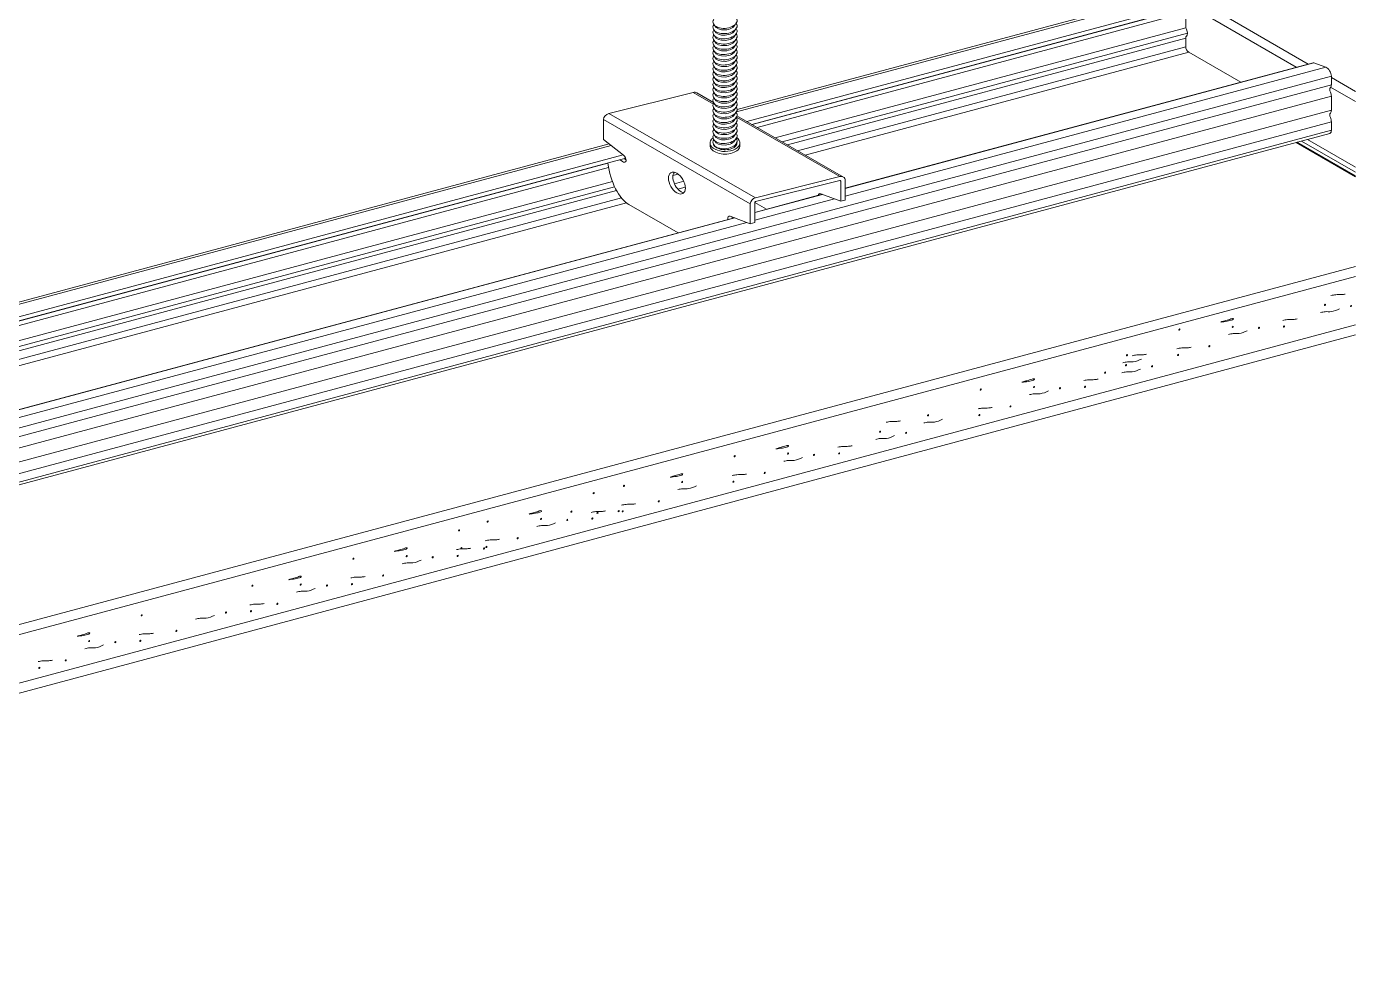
# Model space of a CAD drawing. Header units: millimetres. Extents: x 3383 to 4292, y 1469 to 1637.
# Drawn here: x 3483.9799 to 3484.1297, y 1569.9829 to 1570.09 of the extents above; entities that cross this region are included whole.
import ezdxf

# ---------------------------------------------------------------- set-up
doc = ezdxf.new("R2010")
doc.units = ezdxf.units.MM
doc.header["$LTSCALE"] = 0.0035
doc.layers.get('0').update_dxf_attribs({"lineweight": 5})

msp = doc.modelspace()

# ---------------------------------------------------------------- linework, layer by layer
at = {"extrusion": (-0.7071067811865477, -0.4055797876726388, 0.5792279653395691)}
for p, q in [((3484.11058657372, 1570.090000807023, 0.001167405464849708), (3484.11058657372, 1570.091571998638, 0.00226756567786083)), ((3484.11058657372, 1570.087735061465, -0.0004190866540520801), (3484.11058657372, 1570.088704966483, 0.0002600481506328834)), ((3484.116818137663, 1570.083751207203, 0.00439872347126219), (3484.11094012711, 1570.087122695549, -0.0004162608895571793)), ((3484.126365960409, 1570.085421902644, 0.0172242963993167), (3484.12501726026, 1570.085919990287, 0.01592660225136638)), ((3484.127009128712, 1570.083448248609, 0.0166274924870911), (3484.127009128712, 1570.084427798316, 0.01731338057581229)), ((3484.127009128712, 1570.080581216454, 0.01461997495986157), (3484.127009128712, 1570.082152408069, 0.01572013517287337)), ((3484.127009128712, 1570.078315470896, 0.01303348284096069), (3484.127009128712, 1570.079285375914, 0.01371261764564406))]:
    msp.add_line(p, q, dxfattribs=at)
at = {"extrusion": (-0.3996034330851926, 0.525790701022031, -0.7509069416281149)}
for p, q in [((3484.045552712372, 1570.080206239265, 0.007399562203712341), (3484.055047888917, 1570.082580355383, 0.004008973002838759)), ((3484.044954573379, 1570.077276742757, 0.005666612945473462), (3484.044954573379, 1570.079522187525, 0.007238890298841858)), ((3484.056965539275, 1570.07660474836, 0.02979114236413088), (3484.056965539275, 1570.076899643096, 0.02999762988123386)), ((3484.06034045972, 1570.07660474836, 0.02979114236411434), (3484.06034045972, 1570.076899643096, 0.02999762988121732)), ((3484.062099011052, 1570.070715672234, 0.02095349659265767), (3484.071594187596, 1570.073089788351, 0.01756290739178408)), ((3484.071594187596, 1570.072647446247, 0.01725317611615446), (3484.062099011052, 1570.07027333013, 0.0206437653170281)), ((3484.071697315009, 1570.070327065249, 0.02320283649002271), (3484.071697315009, 1570.072581076992, 0.02478111250387486)), ((3484.07219232659, 1570.072704846674, 0.02460435108055195), (3484.07219232659, 1570.07045083493, 0.02302607506669972)), ((3484.061500872059, 1570.067786175725, 0.01922054733441879), (3484.061500872059, 1570.070031620493, 0.02079282468778719)), ((3484.06199588364, 1570.070155390174, 0.02061606326446433), (3484.06199588364, 1570.067909945406, 0.01904378591109579))]:
    msp.add_line(p, q, dxfattribs=at)
at = {"extrusion": (1.387778780781445e-15, 0.8191520442889884, -0.5735764363510512)}
for p, q in [((3484.057338789914, 1570.081266348553, 0.02924024554558912), (3484.055047888917, 1570.082580355383, 0.03111684178072942)), ((3484.057343298072, 1570.081455556781, 0.03695165411289443), (3484.055470837055, 1570.082529556298, 0.03848548438282658)), ((3484.061500872059, 1570.070031620493, 0.02079282468778727), (3484.044954573379, 1570.079522187525, 0.03434675907673277)), ((3484.062099011052, 1570.070715672234, 0.02095349659265767), (3484.045552712372, 1570.080206239265, 0.03450743098160307)), ((3484.071594187596, 1570.073089788351, 0.01756290739178409), (3484.059932223536, 1570.079778816138, 0.02711582909227371)), ((3484.072017135735, 1570.073038989266, 0.02493154999388033), (3484.05999751661, 1570.079933159571, 0.03477744557204795))]:
    msp.add_line(p, q, dxfattribs=at)
at = {"extrusion": (-0.7071067811865472, -0.4055797876726396, 0.579227965339569)}
for p, q in [((3484.047210919897, 1570.075521658345, 0.00719218010325695), (3484.044954573379, 1570.077276742757, 0.005666612945473035)), ((3484.046850774068, 1570.07497832453, 0.00637207679378205), (3484.047089359971, 1570.074792742043, 0.006533390145179342)), ((3484.047337305696, 1570.075108690287, 0.006189581881761001), (3484.047499452789, 1570.074982565229, 0.006299213216497835)), ((3484.071697315009, 1570.070327065249, 0.02320283649002321), (3484.069440968491, 1570.071160355228, 0.02103182192121957)), ((3484.061500872059, 1570.067786175725, 0.01922054733441893), (3484.05924452554, 1570.068619465704, 0.01704953276561535))]:
    msp.add_line(p, q, dxfattribs=at)
at = {"extrusion": (-0.3996034330851926, 0.5257907010220312, -0.750906941628115)}
for p, q in [((3484.07219232659, 1570.07045083493, 0.0230260750666993), (3484.071697315009, 1570.070327065249, 0.02320283649002236)), ((3484.06199588364, 1570.067909945406, 0.0190437859110954), (3484.061500872059, 1570.067786175725, 0.01922054733441841))]:
    msp.add_line(p, q, dxfattribs=at)
for p, q in [((3483.85948317186, 1569.990558286472), (3484.129717431357, 1570.062967338072)), ((3483.85948317186, 1569.982851730929), (3484.129717431357, 1570.055260782529))]:
    msp.add_line(p, q)
for points, elevation in [([(3484.060011762987, 1570.080649754281), (3484.110649801754, 1570.094218175874)], 0.004110408113063821), ([(3484.059947129519, 1570.080394806488), (3484.111035287658, 1570.094083837204)], 0.004574152550778649), ([(3484.061108965381, 1570.079295658745), (3484.112383987807, 1570.093034759596)], 0.005486039371534446), ([(3484.061665854896, 1570.078976240042), (3484.112487045435, 1570.092593737005)], 0.005303042160957346), ([(3484.061699397032, 1570.078957001062), (3484.110781028084, 1570.092108384466)], 0.002880532025438115), ([(3484.062274877947, 1570.07862691877), (3484.11058657372, 1570.091571998638)], 0.002267565677861395), ([(3484.123023743527, 1570.085413994283), (3484.111190017231, 1570.092246199345)], 0.01186575884987129), ([(3484.124379848547, 1570.085777361528), (3484.112519793499, 1570.092624767503)], 0.01174689093044134), ([(3484.064321392891, 1570.077453086022), (3484.110606181594, 1570.089855057777)], 0.001089287538864683), ([(3484.065106342771, 1570.077002857267), (3484.110781028084, 1570.089241352311)], 0.0008730144982095353), ([(3484.065681823686, 1570.076672774975), (3484.11058657372, 1570.088704966483)], 0.0002600481506326577), ([(3484.066834379216, 1570.076011696281), (3484.11058657372, 1570.087735061465)], -0.0004190866540520801), ([(3484.067674639141, 1570.075529742988), (3484.11094012711, 1570.087122695549)], -0.0004162608895580035), ([(3484.07219232659, 1570.071793757165), (3484.124937552723, 1570.085926797911)], 0.01583178499458741), ([(3484.07219232659, 1570.07176559197), (3484.12501726026, 1570.085919990287)], 0.01592660225136643), ([(3484.07219232659, 1570.070906121211), (3484.126365960409, 1570.085421902644)], 0.01722429639931632), ([(3483.849544814123, 1570.010081459293), (3484.127009128712, 1570.084427798316)], 0.01731338057581248), ([(3484.129717431357, 1570.082695706656), (3484.127009128712, 1570.084259345917)], 0.01174689093044134), ([(3483.849544814123, 1570.009101909586), (3484.127009128712, 1570.083448248609)], 0.01662749248709013), ([(3484.129717431357, 1570.081549391812), (3484.126926669363, 1570.083160639001)], 0.01186575884987129), ([(3483.849544814123, 1570.007806069046), (3484.127009128712, 1570.082152408069)], 0.01572013517287255), ([(3483.849544814123, 1570.006234877431), (3484.127009128712, 1570.080581216454)], 0.01461997495986134), ([(3483.849544814123, 1570.004939036892), (3484.127009128712, 1570.079285375914)], 0.0137126176456439), ([(3483.849384306368, 1570.003612293667), (3484.126848620957, 1570.07795863269)], 0.01258767824953691), ([(3483.849544814123, 1570.003969131874), (3484.127009128712, 1570.078315470896)], 0.0130334828409594), ([(3483.867533297722, 1570.028837675645), (3484.045814380116, 1570.076607947698)], 0.004574152550778649), ([(3483.867597931191, 1570.029092623438), (3484.045587156006, 1570.076784692489)], 0.004110408113063821), ([(3484.129717431357, 1570.073067684002), (3484.123022000478, 1570.076933292822)], 0.008224233731418423), ([(3484.129717431357, 1570.073165404724), (3484.123137605333, 1570.07696426905)], 0.008074993536875942), ([(3484.129717431357, 1570.073601228289), (3484.123653190147, 1570.077102419584)], 0.008012461885470943), ([(3484.129717431357, 1570.074156332457), (3484.124309885428, 1570.077278380555)], 0.008263448629938126), ([(3483.868695133584, 1570.027738527903), (3484.047163080265, 1570.075558870091)], 0.005486039371534446), ([(3483.8692520231, 1570.027419109199), (3484.047459426893, 1570.075169639131)], 0.005303042160957346), ([(3483.869285565236, 1570.02739987022), (3484.045447432592, 1570.074602300315)], 0.002880532025438115), ([(3483.869861046151, 1570.027069787928), (3484.045521108821, 1570.074137759863)], 0.002267565677861395), ([(3484.0527824656, 1570.073216402393), (3484.053370509664, 1570.073373968325)], 0.0002600481506326595), ([(3483.871907561095, 1570.025895955179), (3484.045962950213, 1570.072533956132)], 0.001089287538864683), ([(3483.872692510975, 1570.025445726424), (3484.046212007392, 1570.07194013536)], 0.0008730144982095353), ([(3484.052945422016, 1570.072290161415), (3484.053998673092, 1570.072572379191)], -0.0004190866540520783), ([(3484.053342884505, 1570.071689560907), (3484.054178675332, 1570.071913510384)], -0.0004162608895580018), ([(3483.873267991889, 1570.025115644132), (3484.0464282333, 1570.07151379098)], 0.0002600481506326577), ([(3483.87442054742, 1570.024454565438), (3484.046974598679, 1570.070690284124)], -0.0004190866540520801), ([(3484.06199588364, 1570.069061628511), (3484.069603888607, 1570.071100187297)], 0.01583178499458741), ([(3484.06199588364, 1570.069033463315), (3484.069648086041, 1570.071083864769)], 0.01592660225136643), ([(3484.06199588364, 1570.068173992557), (3484.07099678619, 1570.070585777127)], 0.01722429639931632), ([(3484.06199588364, 1570.068173992557), (3484.07099678619, 1570.070585777127)], 0.01722429639931632), ([(3484.06199588364, 1570.068173992557), (3484.07099678619, 1570.070585777127)], 0.01722429639931632), ([(3483.875260807345, 1570.023972612145), (3484.047529983497, 1570.070131998776)], -0.0004162608895580035), ([(3483.879778494794, 1570.020236626322), (3484.059707542246, 1570.068448469282)], 0.01583178499458741), ([(3483.879778494794, 1570.020208461127), (3484.05975173968, 1570.068432146754)], 0.01592660225136643), ([(3483.879778494794, 1570.019348990369), (3484.06110043983, 1570.067934059111)], 0.01722429639931632)]:
    msp.add_lwpolyline(points, dxfattribs=dict(elevation=elevation))
at = {"extrusion": (-0.7071067811865472, -0.4055797876726396, 0.579227965339569), "flags": 128}
for points, elevation in [([(371.5292294956926, 2203.038961169052), (371.530561089774, 2203.040305883518)], -3100.38607346203), ([(371.5223922988851, 2203.025852333751), (371.5279181266969, 2203.031432608318)], -3100.380139607888)]:
    msp.add_lwpolyline(points, dxfattribs=dict(at, elevation=elevation))
for points in [[(3483.85948317186, 1569.989440188197), (3484.129717431357, 1570.061849239797)], [(3483.85948317186, 1569.983969829204), (3484.129717431357, 1570.056378880804)]]:
    msp.add_lwpolyline(points)
at = {"extrusion": (-0.7071067811865474, -0.4055797876726396, 0.5792279653395691)}
msp.add_circle((371.5229787698654, 2203.036037668885, -3100.380139607892), 0.00135, dxfattribs=at)
at = {"extrusion": (-0.07139380484326781, 0.816034923451705, -0.573576436351051)}
for centre, radius, start, end in [((-3607.643169886368, 722.9956190884998, 1032.490795069733), 0.001361557005219003, 160.7468595815171, 24.998689855489), ((-3607.643118481909, 722.995282080434, 1032.490313772335), 0.001361557005219003, 160.7468595815171, 24.998689855489), ((-3607.643067077452, 722.9949450723678, 1032.489832474937), 0.001361557005219003, 160.7468595815171, 24.998689855489), ((-3607.643144184598, 722.9952814428029, 1032.490672861704), 0.001161557005219004, 194.5751318585535, 351.170417574548), ((-3607.643015672995, 722.9946080643016, 1032.489351177539), 0.001361557005219003, 160.7468595815171, 24.998689855489), ((-3607.642964268538, 722.9942710562359, 1032.488869880142), 0.001361557005219003, 160.7468595815171, 24.998689855489), ((-3607.64309278014, 722.9949444347372, 1032.490191564306), 0.001161557005219004, 194.5751318585535, 351.170417574548), ((-3607.643041375683, 722.9946074266708, 1032.489710266908), 0.001161557005219004, 194.5751318585535, 351.170417574548), ((-3607.642989971225, 722.9942704186047, 1032.489228969511), 0.001161557005219004, 194.5751318585535, 351.170417574548), ((-3607.642912864083, 722.9939340481695, 1032.488388582744), 0.001361557005219003, 160.7468595815171, 24.998689855489), ((-3607.642861459623, 722.9935970401035, 1032.487907285345), 0.001361557005219003, 160.7468595815171, 24.998689855489), ((-3607.642810055168, 722.9932600320375, 1032.487425987948), 0.001361557005219003, 160.7468595815171, 24.998689855489), ((-3607.642938566768, 722.9939334105384, 1032.488747672112), 0.001161557005219004, 194.5751318585535, 351.170417574548), ((-3607.642887162311, 722.9935964024727, 1032.488266374715), 0.001161557005219004, 194.5751318585535, 351.170417574548), ((-3607.642835757853, 722.9932593944066, 1032.487785077317), 0.001161557005219004, 194.5751318585535, 351.170417574548), ((-3607.642758650709, 722.9929230239711, 1032.48694469055), 0.001361557005219003, 160.7468595815171, 24.998689855489), ((-3607.642707246253, 722.9925860159051, 1032.486463393152), 0.001361557005219003, 160.7468595815171, 24.998689855489), ((-3607.642784353396, 722.9929223863403, 1032.487303779919), 0.001161557005219004, 194.5751318585535, 351.170417574548), ((-3607.64273294894, 722.9925853782743, 1032.486822482521), 0.001161557005219004, 194.5751318585535, 351.170417574548), ((-3607.642655841796, 722.992249007839, 1032.485982095754), 0.001361557005219003, 160.7468595815171, 24.998689855489), ((-3607.642604437338, 722.9919119997733, 1032.485500798356), 0.001361557005219003, 160.7468595815171, 24.998689855489), ((-3607.642553032882, 722.9915749917069, 1032.485019500958), 0.001361557005219003, 160.7468595815171, 24.998689855489), ((-3607.642681544483, 722.9922483702084, 1032.486341185123), 0.001161557005219004, 194.5751318585535, 351.170417574548), ((-3607.642630140027, 722.9919113621421, 1032.485859887726), 0.001161557005219004, 194.5751318585535, 351.170417574548), ((-3607.642578735569, 722.9915743540761, 1032.485378590328), 0.001161557005219004, 194.5751318585535, 351.170417574548), ((-3607.642501628424, 722.9912379836408, 1032.484538203561), 0.001361557005219003, 160.7468595815171, 24.998689855489), ((-3607.642450223967, 722.9909009755745, 1032.484056906163), 0.001361557005219003, 160.7468595815171, 24.998689855489), ((-3607.642527331112, 722.9912373460097, 1032.484897292929), 0.001161557005219004, 194.5751318585535, 351.170417574548), ((-3607.642475926655, 722.9909003379439, 1032.484415995532), 0.001161557005219004, 194.5751318585535, 351.170417574548), ((-3607.64239881951, 722.9905639675087, 1032.483575608765), 0.001361557005219003, 160.7468595815171, 24.998689855489), ((-3607.642347415053, 722.9902269594426, 1032.483094311367), 0.001361557005219003, 160.7468595815171, 24.998689855489), ((-3607.642296010596, 722.9898899513764, 1032.482613013969), 0.001361557005219003, 160.7468595815171, 24.998689855489), ((-3607.642424522199, 722.9905633298778, 1032.483934698134), 0.001161557005219004, 194.5751318585535, 351.170417574548), ((-3607.642373117741, 722.9902263218116, 1032.483453400736), 0.001161557005219004, 194.5751318585535, 351.170417574548), ((-3607.642321713283, 722.9898893137456, 1032.482972103339), 0.001161557005219004, 194.5751318585535, 351.170417574548), ((-3607.64224460614, 722.9895529433103, 1032.482131716572), 0.001361557005219003, 160.7468595815171, 24.998689855489), ((-3607.642193201682, 722.9892159352441, 1032.481650419173), 0.001361557005219003, 160.7468595815171, 24.998689855489), ((-3607.642270308826, 722.9895523056795, 1032.48249080594), 0.001161557005219004, 194.5751318585535, 351.170417574548), ((-3607.642218904369, 722.9892152976134, 1032.482009508543), 0.001161557005219004, 194.5751318585535, 351.170417574548), ((-3607.642141797226, 722.988878927178, 1032.481169121776), 0.001361557005219003, 160.7468595815171, 24.998689855489), ((-3607.642090392768, 722.9885419191122, 1032.480687824378), 0.001361557005219003, 160.7468595815171, 24.998689855489), ((-3607.642038989227, 722.9878666277182, 1032.48044340832), 0.001361557005219003, 160.7468595815171, 24.998689855489), ((-3607.642167499912, 722.9888782895473, 1032.481528211145), 0.001161557005219004, 194.5751318585535, 351.170417574548), ((-3607.642116095455, 722.9885412814813, 1032.481046913747), 0.001161557005219004, 194.5751318585535, 351.170417574548), ((-3607.642064690998, 722.9882042734151, 1032.480565616349), 0.001161557005219004, 194.5751318585535, 351.170417574548), ((-3607.64198758569, 722.9871913363244, 1032.480198992262), 0.001361557005219003, 160.7468595837924, 24.99868985338724), ((-3607.642013287458, 722.9875289820211, 1032.480321200291), 0.001161557005219004, 194.5751318585535, 351.170417574548)]:
    msp.add_arc(centre, radius, start, end, dxfattribs=at)
at = {"extrusion": (-0.7071067811865477, -0.4055797876726388, 0.5792279653395691)}
for centre, radius, start, end in [((371.5365688664888, 2203.06120035495, -3100.434315130471), 0.000500000000000676, 225.2808856091867, 263.623634875428), ((371.53642726628, 2203.059933242335, -3100.434315130471), 0.0007749999999993735, 6.938136345617107, 83.62363487542682), ((371.5376929296565, 2203.060087259269, -3100.434315130471), 0.0005000000000012712, 186.938136345716, 225.2808856091866), ((371.5385342635045, 2203.059254134319, -3100.434315130472), 0.0004999999999999827, 225.2808856091621, 315.2808856052189), ((371.547162833635, 2203.078794210153, -3100.434315130472), 0.0002750000000004403, 145.2808855992407, 171.5709570720847), ((371.5486769075953, 2203.08010137255, -3100.434315130472), 0.0007749999999990227, 45.28088560913956, 145.2808855991536), ((371.5507922710044, 2203.079413979982, -3100.434315130472), 0.0005000000000010421, 186.9381363454785, 263.6236348754249), ((371.5495266076268, 2203.079259963046, -3100.434315130472), 0.0007749999999994225, 6.938136345728641, 45.2808856091881), ((371.550650670795, 2203.078146867365, -3100.434315130472), 0.0007749999999977429, 45.28088560917097, 83.62363487542758), ((371.5532792477181, 2203.076951268707, -3100.434315130471), 0.0005000000000007644, 186.9381363456538, 263.6236348754273), ((371.5520135843403, 2203.076797251771, -3100.434315130471), 0.0007749999999988064, 6.938136345666233, 45.28088560915676), ((371.5531376475087, 2203.075684156091, -3100.434315130471), 0.0007749999999994196, 45.28088560911362, 83.62363487542628), ((371.5539789813572, 2203.07485103114, -3100.434315130472), 0.0007750000000016712, 0.280885612603923, 45.28088560911746)]:
    msp.add_arc(centre, radius, start, end, dxfattribs=at)
at = {"extrusion": (-0.3996034330851927, 0.5257907010220311, -0.7509069416281151)}
for centre, radius, start, end in [((-3723.900699400631, -644.3568242699472, -566.7142768584227), 0.000652499999999965, 119.713093641746, 164.7130936517061), ((-3723.891703173722, -644.3567286313391, -566.7085479723277), 0.0006524999999998572, 29.71309364217876, 119.7130936417443), ((-3723.908130301827, -644.361065032103, -566.7360566114918), 0.000652499999999965, 119.713093641746, 209.7130936421892), ((-3723.908130301827, -644.361065032103, -566.7360566114918), 0.0001125000000000616, 119.7130936417445, 209.7130936421864), ((-3723.899134074919, -644.3609693934955, -566.7303277253968), 0.0006524999999998572, 29.71309364217876, 119.7130936417443), ((-3723.899134074919, -644.3609693934955, -566.7303277253968), 0.0001124999999999727, 29.71309364220224, 119.7130936417489)]:
    msp.add_arc(centre, radius, start, end, dxfattribs=at)
at = {"extrusion": (1.554312234475219e-15, 0.8191520442889884, -0.573576436351051)}
for centre, radius, start, end in [((-3484.058652999493, 900.5836739276998, 1286.114496099919), 0.0016875, 141.3915269980176, 36.67568983603883), ((-3484.058652999493, 900.5833356383562, 1286.114372972667), 0.0016875, 179.6065985154081, 0.393401485051873), ((-3484.058652999493, 900.5836739276998, 1286.114496099919), 0.00135, 173.87400726081, 9.833535221996217e-13)]:
    msp.add_arc(centre, radius, start, end, dxfattribs=at)
at = {"extrusion": (-0.7071067811865472, -0.4055797876726396, 0.579227965339569)}
for centre, radius, start, end in [((371.5175306386586, 2203.029336630732, -3100.380139607888), 0.0004950000000000558, 305.2808856185688, 125.2808856185649), ((371.5324951683372, 2203.050652878654, -3100.386073462031), 0.0004950000000000813, 145.280885599164, 217.5138218599825), ((371.5296260691771, 2203.041551239222, -3100.380139607889), 0.0004950000000000521, 145.2808855991695, 246.5686029058008), ((371.5297649959305, 2203.04169153484, -3100.380642217574), 0.0004950000000000521, 220.4841580341912, 245.5178165366861)]:
    msp.add_arc(centre, radius, start, end, dxfattribs=at)
at = {"extrusion": (-0.7071067811865474, -0.4055797876726396, 0.5792279653395691)}
msp.add_arc((371.523117696619, 2203.036177964502, -3100.380642217577), 0.00135, 189.2417148269189, 332.1423054119558, dxfattribs=at)
at = {"extrusion": (-0.7071067811865468, -0.4055797876726395, 0.5792279653395697)}
msp.add_ellipse((3484.047818355843, 1570.074357558715, 0.007118611133374596), major_axis=(2.696790019776264e-18, -0.004421696279275315, -0.003096105066422401), ratio=0.6419169599605703, start_param=4.967344930924864, end_param=6.283185307179586, dxfattribs=at)
for points in [[(3484.126964255297, 1570.059697370701), (3484.127496281239, 1570.059788252633), (3484.128162340755, 1570.059801759649), (3484.128569383091, 1570.059859200058)], [(3484.125790120785, 1570.057780144259), (3484.126322146727, 1570.057871026192), (3484.126988206242, 1570.057884533208), (3484.127908076499, 1570.05819460595)], [(3484.121529821641, 1570.056894152352), (3484.122061847583, 1570.056985034284), (3484.122727907099, 1570.0569985413), (3484.123134949435, 1570.057055981709)], [(3484.115408420693, 1570.0553097331), (3484.115940446636, 1570.055400615032), (3484.116606506151, 1570.055414122048), (3484.117526376408, 1570.05572419479)], [(3484.109601463985, 1570.053702514138), (3484.110133489927, 1570.05379339607), (3484.110799549442, 1570.053806903087), (3484.111206591779, 1570.053864343495)], [(3484.103480063037, 1570.052118094886), (3484.104012088979, 1570.052208976818), (3484.104678148494, 1570.052222483834), (3484.105598018752, 1570.052532556576)], [(3484.104543438706, 1570.052912007246), (3484.105075464648, 1570.053002889178), (3484.105741524163, 1570.053016396194), (3484.1061485665, 1570.053073836603)], [(3484.103369304193, 1570.050994780805), (3484.103901330136, 1570.051085662737), (3484.104567389651, 1570.051099169753), (3484.105487259908, 1570.051409242495)], [(3484.09910900505, 1570.050108788897), (3484.099641030992, 1570.050199670829), (3484.100307090508, 1570.050213177846), (3484.100714132844, 1570.050270618254)], [(3484.092987604102, 1570.048524369645), (3484.093519630044, 1570.048615251577), (3484.09418568956, 1570.048628758593), (3484.095105559817, 1570.048938831335)], [(3484.087180647393, 1570.046917150683), (3484.087712673335, 1570.047008032616), (3484.088378732851, 1570.047021539632), (3484.088785775187, 1570.04707898004)], [(3484.076822092726, 1570.045404163134), (3484.077354118668, 1570.045495045067), (3484.078020178183, 1570.045508552083), (3484.07842722052, 1570.045565992491)], [(3484.081059246445, 1570.045332731431), (3484.081591272388, 1570.045423613363), (3484.082257331903, 1570.045437120379), (3484.083177202161, 1570.045747193122)], [(3484.075647958213, 1570.043486936693), (3484.076179984155, 1570.043577818625), (3484.07684604367, 1570.043591325641), (3484.077765913928, 1570.043901398383)], [(3484.071387659069, 1570.042600944786), (3484.071919685011, 1570.042691826718), (3484.072585744527, 1570.042705333734), (3484.072992786863, 1570.042762774143)], [(3484.065266258121, 1570.041016525533), (3484.065798284064, 1570.041107407465), (3484.066464343579, 1570.041120914482), (3484.067384213837, 1570.041430987224)], [(3484.059459301413, 1570.039409306572), (3484.059991327355, 1570.039500188504), (3484.06065738687, 1570.03951369552), (3484.061064429207, 1570.039571135929)], [(3484.053337900465, 1570.03782488732), (3484.053869926407, 1570.037915769252), (3484.054535985922, 1570.037929276268), (3484.05545585618, 1570.03823934901)], [(3484.046976144481, 1570.036069222225), (3484.047508170423, 1570.036160104157), (3484.048174229938, 1570.036173611173), (3484.048581272275, 1570.036231051582)], [(3484.043557438113, 1570.035254107006), (3484.044089464055, 1570.035344988939), (3484.044755523571, 1570.035358495955), (3484.045162565907, 1570.035415936364)], [(3484.037436037165, 1570.033669687754), (3484.037968063107, 1570.033760569686), (3484.038634122623, 1570.033774076702), (3484.03955399288, 1570.034084149444)], [(3484.031629080456, 1570.032062468793), (3484.032161106399, 1570.032153350725), (3484.032827165914, 1570.032166857741), (3484.033234208251, 1570.03222429815)], [(3484.022273443274, 1570.02947241724), (3484.022805469217, 1570.029563299172), (3484.023471528732, 1570.029576806189), (3484.024391398989, 1570.02988687893)], [(3484.028394844222, 1570.031056836493), (3484.028926870164, 1570.031147718425), (3484.029592929679, 1570.031161225441), (3484.029999972016, 1570.03121866585)], [(3484.016466486566, 1570.027865198279), (3484.016998512508, 1570.027956080211), (3484.017664572023, 1570.027969587227), (3484.01807161436, 1570.028027027636)], [(3484.010345085618, 1570.026280779026), (3484.01087711156, 1570.026371660959), (3484.011543171075, 1570.026385167975), (3484.012463041333, 1570.026695240717)], [(3484.005092945508, 1570.024822010833), (3484.00562497145, 1570.024912892766), (3484.006291030966, 1570.024926399782), (3484.006698073302, 1570.02498384019)], [(3483.99897154456, 1570.023237591581), (3483.999503570502, 1570.023328473513), (3484.000169630018, 1570.023341980529), (3484.001089500275, 1570.023652053271)], [(3483.992609788576, 1570.021481926487), (3483.993141814518, 1570.021572808419), (3483.993807874034, 1570.021586315435), (3483.99421491637, 1570.021643755844)], [(3483.986488387628, 1570.019897507234), (3483.98702041357, 1570.019988389166), (3483.987686473086, 1570.020001896183), (3483.988606343344, 1570.020311968924)], [(3483.981236238857, 1570.018438736724), (3483.981768264799, 1570.018529618656), (3483.982434324314, 1570.018543125672), (3483.982841366651, 1570.018600566081)]]:
    msp.add_spline(points, degree=3)
for points, start_tangent, end_tangent in [([(3484.126227316911, 1570.058634875653), (3484.126307082897, 1570.058715453803), (3484.126329819559, 1570.058630478308), (3484.1262807022, 1570.058586981806), (3484.126224003536, 1570.058571811099), (3484.126227316911, 1570.058634875653)], (0.5731204205366909, 0.8194711609104051), (0.5731204205366909, 0.8194711609104051)), ([(3484.129168117935, 1570.058505725074), (3484.12924788392, 1570.058586303225), (3484.129270620582, 1570.05850132773), (3484.129221503224, 1570.058457831228), (3484.129164804559, 1570.05844266052), (3484.129168117935, 1570.058505725074)], (0.5731204205366909, 0.8194711609104051), (0.5731204205366909, 0.8194711609104051)), ([(3484.11568336834, 1570.057054769556), (3484.115403363347, 1570.056963254627), (3484.115107546931, 1570.056880046457), (3484.114854529264, 1570.056810872617), (3484.114541632088, 1570.056707790834), (3484.115067433932, 1570.056770352543), (3484.115417518806, 1570.056827721212), (3484.115734519784, 1570.056904352498), (3484.115936651614, 1570.057012498055), (3484.115954823224, 1570.057050671188), (3484.11568336834, 1570.057054769556)], (-0.9074358498389982, -0.4201906453349188), (-0.9074358498389982, -0.4201906453349188)), ([(3484.109830594577, 1570.055869341864), (3484.109910360562, 1570.055949920014), (3484.109933097224, 1570.055864944519), (3484.109883979865, 1570.055821448017), (3484.109827281201, 1570.05580627731), (3484.109830594577, 1570.055869341864)], (0.5731204205366909, 0.8194711609104051), (0.5731204205366909, 0.8194711609104051)), ([(3484.11584561682, 1570.056164464493), (3484.115925382805, 1570.056245042643), (3484.115948119468, 1570.056160067149), (3484.115899002109, 1570.056116570647), (3484.115842303444, 1570.056101399939), (3484.11584561682, 1570.056164464493)], (0.5731204205366909, 0.8194711609104051), (0.5731204205366909, 0.8194711609104051)), ([(3484.118786417844, 1570.056035313914), (3484.118866183829, 1570.056115892065), (3484.118888920491, 1570.05603091657), (3484.118839803132, 1570.055987420068), (3484.118783104468, 1570.055972249361), (3484.118786417844, 1570.056035313914)], (0.5731204205366909, 0.8194711609104051), (0.5731204205366909, 0.8194711609104051)), ([(3484.121610513931, 1570.056193545272), (3484.121690279916, 1570.056274123423), (3484.121713016578, 1570.056189147928), (3484.121663899219, 1570.056145651426), (3484.121607200555, 1570.056130480719), (3484.121610513931, 1570.056193545272)], (0.5731204205366909, 0.8194711609104051), (0.5731204205366909, 0.8194711609104051)), ([(3484.113204269531, 1570.053984135368), (3484.113284035517, 1570.054064713519), (3484.113306772179, 1570.053979738024), (3484.11325765482, 1570.053936241522), (3484.113200956156, 1570.053921070814), (3484.113204269531, 1570.053984135368)], (0.5731204205366909, 0.8194711609104051), (0.5731204205366909, 0.8194711609104051)), ([(3484.103917259164, 1570.052972826279), (3484.103997025149, 1570.05305340443), (3484.104019761811, 1570.052968428935), (3484.103970644452, 1570.052924932433), (3484.103913945788, 1570.052909761725), (3484.103917259164, 1570.052972826279)], (0.5731204205366909, 0.8194711609104051), (0.5731204205366909, 0.8194711609104051)), ([(3484.109682156274, 1570.053001907059), (3484.10976192226, 1570.053082485209), (3484.109784658921, 1570.052997509714), (3484.109735541563, 1570.052954013212), (3484.109678842899, 1570.052938842505), (3484.109682156274, 1570.053001907059)], (0.5731204205366909, 0.8194711609104051), (0.5731204205366909, 0.8194711609104051)), ([(3484.101446771954, 1570.050997880963), (3484.10152653794, 1570.051078459113), (3484.101549274602, 1570.050993483618), (3484.101500157243, 1570.050949987116), (3484.101443458579, 1570.050934816409), (3484.101446771954, 1570.050997880963)], (0.5731204205366909, 0.8194711609104051), (0.5731204205366909, 0.8194711609104051)), ([(3484.10380650032, 1570.051849512198), (3484.103886266305, 1570.051930090349), (3484.103909002968, 1570.051845114853), (3484.103859885608, 1570.051801618351), (3484.103803186944, 1570.051786447644), (3484.10380650032, 1570.051849512198)], (0.5731204205366909, 0.8194711609104051), (0.5731204205366909, 0.8194711609104051)), ([(3484.106747301344, 1570.051720361619), (3484.106827067329, 1570.05180093977), (3484.106849803991, 1570.051715964275), (3484.106800686632, 1570.051672467773), (3484.106743987968, 1570.051657297066), (3484.106747301344, 1570.051720361619)], (0.5731204205366909, 0.8194711609104051), (0.5731204205366909, 0.8194711609104051)), ([(3484.093262551749, 1570.050269406101), (3484.092982546756, 1570.050177891173), (3484.09268673034, 1570.050094683003), (3484.092433712673, 1570.050025509162), (3484.092120815497, 1570.049922427379), (3484.092646617341, 1570.049984989089), (3484.092996702214, 1570.050042357757), (3484.093313703193, 1570.050118989043), (3484.093515835023, 1570.0502271346), (3484.093534006633, 1570.050265307733), (3484.093262551749, 1570.050269406101)], (-0.9074358498389979, -0.4201906453349187), (-0.9074358498389979, -0.4201906453349187)), ([(3484.093424800229, 1570.049379101038), (3484.093504566215, 1570.049459679189), (3484.093527302876, 1570.049374703694), (3484.093478185517, 1570.049331207192), (3484.093421486853, 1570.049316036484), (3484.093424800229, 1570.049379101038)], (0.5731204205366909, 0.8194711609104051), (0.5731204205366909, 0.8194711609104051)), ([(3484.096365601253, 1570.049249950459), (3484.096445367238, 1570.04933052861), (3484.0964681039, 1570.049245553115), (3484.096418986541, 1570.049202056613), (3484.096362287877, 1570.049186885906), (3484.096365601253, 1570.049249950459)], (0.5731204205366909, 0.8194711609104051), (0.5731204205366909, 0.8194711609104051)), ([(3484.09918969734, 1570.049408181818), (3484.099269463325, 1570.049488759968), (3484.099292199987, 1570.049403784473), (3484.099243082628, 1570.049360287971), (3484.099186383964, 1570.049345117264), (3484.09918969734, 1570.049408181818)], (0.5731204205366909, 0.8194711609104051), (0.5731204205366909, 0.8194711609104051)), ([(3484.087409777986, 1570.049083978409), (3484.087489543971, 1570.04916455656), (3484.087512280633, 1570.049079581065), (3484.087463163274, 1570.049036084563), (3484.08740646461, 1570.049020913855), (3484.087409777986, 1570.049083978409)], (0.5731204205366909, 0.8194711609104051), (0.5731204205366909, 0.8194711609104051)), ([(3484.081496442573, 1570.046187462824), (3484.081576208558, 1570.046268040975), (3484.08159894522, 1570.04618306548), (3484.081549827861, 1570.046139568978), (3484.081493129197, 1570.046124398271), (3484.081496442573, 1570.046187462824)], (0.5731204205366909, 0.8194711609104051), (0.5731204205366909, 0.8194711609104051)), ([(3484.087261339683, 1570.046216543604), (3484.087341105668, 1570.046297121755), (3484.08736384233, 1570.04621214626), (3484.087314724971, 1570.046168649758), (3484.087258026307, 1570.04615347905), (3484.087261339683, 1570.046216543604)], (0.5731204205366909, 0.8194711609104051), (0.5731204205366909, 0.8194711609104051)), ([(3484.09078345294, 1570.047198771913), (3484.090863218925, 1570.047279350064), (3484.090885955588, 1570.047194374569), (3484.090836838228, 1570.047150878067), (3484.090780139564, 1570.04713570736), (3484.09078345294, 1570.047198771913)], (0.5731204205366909, 0.8194711609104051), (0.5731204205366909, 0.8194711609104051)), ([(3484.07608515434, 1570.044341668086), (3484.076164920325, 1570.044422246237), (3484.076187656987, 1570.044337270742), (3484.076138539628, 1570.04429377424), (3484.076081840964, 1570.044278603533), (3484.07608515434, 1570.044341668086)], (0.5731204205366909, 0.8194711609104051), (0.5731204205366909, 0.8194711609104051)), ([(3484.079025955363, 1570.044212517508), (3484.079105721348, 1570.044293095658), (3484.07912845801, 1570.044208120163), (3484.079079340651, 1570.044164623661), (3484.079022641987, 1570.044149452954), (3484.079025955363, 1570.044212517508)], (0.5731204205366909, 0.8194711609104051), (0.5731204205366909, 0.8194711609104051)), ([(3484.065541205769, 1570.042761561989), (3484.065261200775, 1570.042670047061), (3484.064965384359, 1570.042586838891), (3484.064712366692, 1570.042517665051), (3484.064399469517, 1570.042414583267), (3484.064925271361, 1570.042477144977), (3484.065275356234, 1570.042534513645), (3484.065592357213, 1570.042611144932), (3484.065794489042, 1570.042719290488), (3484.065812660653, 1570.042757463621), (3484.065541205769, 1570.042761561989)], (-0.9074358498389982, -0.4201906453349188), (-0.9074358498389982, -0.4201906453349188)), ([(3484.065703454248, 1570.041871256926), (3484.065783220234, 1570.041951835077), (3484.065805956896, 1570.041866859582), (3484.065756839537, 1570.04182336308), (3484.065700140873, 1570.041808192373), (3484.065703454248, 1570.041871256926)], (0.5731204205366909, 0.8194711609104051), (0.5731204205366909, 0.8194711609104051)), ([(3484.068644255272, 1570.041742106348), (3484.068724021257, 1570.041822684499), (3484.06874675792, 1570.041737709004), (3484.06869764056, 1570.041694212502), (3484.068640941896, 1570.041679041794), (3484.068644255272, 1570.041742106348)], (0.5731204205366909, 0.8194711609104051), (0.5731204205366909, 0.8194711609104051)), ([(3484.071468351359, 1570.041900337706), (3484.071548117344, 1570.041980915857), (3484.071570854006, 1570.041895940362), (3484.071521736647, 1570.04185244386), (3484.071465037983, 1570.041837273153), (3484.071468351359, 1570.041900337706)], (0.5731204205366909, 0.8194711609104051), (0.5731204205366909, 0.8194711609104051)), ([(3484.059688432005, 1570.041576134297), (3484.05976819799, 1570.041656712448), (3484.059790934652, 1570.041571736953), (3484.059741817293, 1570.041528240451), (3484.059685118629, 1570.041513069744), (3484.059688432005, 1570.041576134297)], (0.5731204205366909, 0.8194711609104051), (0.5731204205366909, 0.8194711609104051)), ([(3484.053612848112, 1570.039569923776), (3484.053332843118, 1570.039478408847), (3484.053037026702, 1570.039395200677), (3484.052784009035, 1570.039326026837), (3484.05247111186, 1570.039222945054), (3484.052996913704, 1570.039285506763), (3484.053346998578, 1570.039342875432), (3484.053663999556, 1570.039419506718), (3484.053866131385, 1570.039527652275), (3484.053884302996, 1570.039565825408), (3484.053612848112, 1570.039569923776)], (-0.9074358498389982, -0.4201906453349188), (-0.9074358498389982, -0.4201906453349188)), ([(3484.053775096592, 1570.038679618713), (3484.053854862577, 1570.038760196863), (3484.053877599239, 1570.038675221369), (3484.05382848188, 1570.038631724866), (3484.053771783216, 1570.038616554159), (3484.053775096592, 1570.038679618713)], (0.5731204205366909, 0.8194711609104051), (0.5731204205366909, 0.8194711609104051)), ([(3484.059539993702, 1570.038708699492), (3484.059619759688, 1570.038789277643), (3484.05964249635, 1570.038704302148), (3484.059593378991, 1570.038660805646), (3484.059536680327, 1570.038645634939), (3484.059539993702, 1570.038708699492)], (0.5731204205366909, 0.8194711609104051), (0.5731204205366909, 0.8194711609104051)), ([(3484.063062106959, 1570.039690927802), (3484.063141872945, 1570.039771505952), (3484.063164609607, 1570.039686530457), (3484.063115492248, 1570.039643033955), (3484.063058793584, 1570.039627863248), (3484.063062106959, 1570.039690927802)], (0.5731204205366909, 0.8194711609104051), (0.5731204205366909, 0.8194711609104051)), ([(3484.043786568705, 1570.037420934732), (3484.043866334691, 1570.037501512883), (3484.043889071353, 1570.037416537388), (3484.043839953994, 1570.037373040886), (3484.04378325533, 1570.037357870178), (3484.043786568705, 1570.037420934732)], (0.5731204205366909, 0.8194711609104051), (0.5731204205366909, 0.8194711609104051)), ([(3484.047205275073, 1570.038236049951), (3484.047285041059, 1570.038316628101), (3484.047307777721, 1570.038231652606), (3484.047258660362, 1570.038188156104), (3484.047201961698, 1570.038172985397), (3484.047205275073, 1570.038236049951)], (0.5731204205366909, 0.8194711609104051), (0.5731204205366909, 0.8194711609104051)), ([(3484.051133749303, 1570.036499289588), (3484.051213515288, 1570.036579867739), (3484.05123625195, 1570.036494892244), (3484.051187134591, 1570.036451395742), (3484.051130435927, 1570.036436225034), (3484.051133749303, 1570.036499289588)], (0.5731204205366909, 0.8194711609104051), (0.5731204205366909, 0.8194711609104051)), ([(3484.031858211049, 1570.034229296518), (3484.031937977034, 1570.034309874669), (3484.031960713696, 1570.034224899174), (3484.031911596337, 1570.034181402672), (3484.031854897673, 1570.034166231964), (3484.031858211049, 1570.034229296518)], (0.5731204205366909, 0.8194711609104051), (0.5731204205366909, 0.8194711609104051)), ([(3484.037710984812, 1570.03541472421), (3484.037430979819, 1570.035323209282), (3484.037135163403, 1570.035240001112), (3484.036882145735, 1570.035170827272), (3484.03656924856, 1570.035067745488), (3484.037095050404, 1570.035130307198), (3484.037445135278, 1570.035187675866), (3484.037762136256, 1570.035264307152), (3484.037964268085, 1570.035372452709), (3484.037982439696, 1570.035410625842), (3484.037710984812, 1570.03541472421)], (-0.9074358498389979, -0.4201906453349187), (-0.9074358498389979, -0.4201906453349187)), ([(3484.037873233292, 1570.034524419147), (3484.037952999277, 1570.034604997298), (3484.03797573594, 1570.034520021803), (3484.037926618581, 1570.034476525301), (3484.037869919916, 1570.034461354594), (3484.037873233292, 1570.034524419147)], (0.5731204205366909, 0.8194711609104051), (0.5731204205366909, 0.8194711609104051)), ([(3484.040814034316, 1570.034395268569), (3484.040893800301, 1570.034475846719), (3484.040916536963, 1570.034390871224), (3484.040867419604, 1570.034347374722), (3484.04081072094, 1570.034332204015), (3484.040814034316, 1570.034395268569)], (0.5731204205366909, 0.8194711609104051), (0.5731204205366909, 0.8194711609104051)), ([(3484.04129193966, 1570.035339534366), (3484.041371705645, 1570.035420112517), (3484.041394442308, 1570.035335137022), (3484.041345324948, 1570.03529164052), (3484.041288626284, 1570.035276469812), (3484.04129193966, 1570.035339534366)], (0.5731204205366909, 0.8194711609104051), (0.5731204205366909, 0.8194711609104051)), ([(3484.043638130403, 1570.034553499927), (3484.043717896388, 1570.034634078078), (3484.04374063305, 1570.034549102583), (3484.043691515691, 1570.034505606081), (3484.043634817027, 1570.034490435373), (3484.043638130403, 1570.034553499927)], (0.5731204205366909, 0.8194711609104051), (0.5731204205366909, 0.8194711609104051)), ([(3484.044232740684, 1570.035210383787), (3484.044312506669, 1570.035290961938), (3484.044335243331, 1570.035205986443), (3484.044286125972, 1570.035162489941), (3484.044229427308, 1570.035147319234), (3484.044232740684, 1570.035210383787)], (0.5731204205366909, 0.8194711609104051), (0.5731204205366909, 0.8194711609104051)), ([(3484.046605435723, 1570.035387279785), (3484.046685201708, 1570.035467857936), (3484.04670793837, 1570.035382882441), (3484.046658821011, 1570.035339385939), (3484.046602122347, 1570.035324215232), (3484.046605435723, 1570.035387279785)], (0.5731204205366909, 0.8194711609104051), (0.5731204205366909, 0.8194711609104051)), ([(3484.04705683677, 1570.035368615146), (3484.047136602756, 1570.035449193296), (3484.047159339418, 1570.035364217801), (3484.047110222059, 1570.035320721299), (3484.047053523395, 1570.035305550592), (3484.04705683677, 1570.035368615146)], (0.5731204205366909, 0.8194711609104051), (0.5731204205366909, 0.8194711609104051)), ([(3484.028623974814, 1570.033223664218), (3484.0287037408, 1570.033304242369), (3484.028726477462, 1570.033219266874), (3484.028677360103, 1570.033175770372), (3484.028620661439, 1570.033160599664), (3484.028623974814, 1570.033223664218)], (0.5731204205366909, 0.8194711609104051), (0.5731204205366909, 0.8194711609104051)), ([(3484.022548390921, 1570.031217453696), (3484.022268385927, 1570.031125938768), (3484.021972569512, 1570.031042730598), (3484.021719551844, 1570.030973556758), (3484.021406654669, 1570.030870474974), (3484.021932456513, 1570.030933036684), (3484.022282541387, 1570.030990405352), (3484.022599542365, 1570.031067036638), (3484.022801674195, 1570.031175182195), (3484.022819845805, 1570.031213355328), (3484.022548390921, 1570.031217453696)], (-0.9074358498389982, -0.4201906453349188), (-0.9074358498389982, -0.4201906453349188)), ([(3484.028885676659, 1570.031203630355), (3484.028965442644, 1570.031284208506), (3484.028988179306, 1570.031199233011), (3484.028939061947, 1570.031155736508), (3484.028882363283, 1570.031140565801), (3484.028885676659, 1570.031203630355)], (0.5731204205366909, 0.8194711609104051), (0.5731204205366909, 0.8194711609104051)), ([(3484.031442841831, 1570.031190009272), (3484.031522607817, 1570.031270587422), (3484.031545344479, 1570.031185611927), (3484.03149622712, 1570.031142115425), (3484.031439528456, 1570.031126944718), (3484.031442841831, 1570.031190009272)], (0.5731204205366909, 0.8194711609104051), (0.5731204205366909, 0.8194711609104051)), ([(3484.031709772746, 1570.031361861713), (3484.031789538732, 1570.031442439864), (3484.031812275393, 1570.031357464369), (3484.031763158035, 1570.031313967867), (3484.031706459371, 1570.031298797159), (3484.031709772746, 1570.031361861713)], (0.5731204205366909, 0.8194711609104051), (0.5731204205366909, 0.8194711609104051)), ([(3484.035231886003, 1570.032344090022), (3484.035311651989, 1570.032424668173), (3484.03533438865, 1570.032339692678), (3484.035285271292, 1570.032296196176), (3484.035228572628, 1570.032281025469), (3484.035231886003, 1570.032344090022)], (0.5731204205366909, 0.8194711609104051), (0.5731204205366909, 0.8194711609104051)), ([(3484.016695617158, 1570.030032026004), (3484.016775383143, 1570.030112604155), (3484.016798119805, 1570.03002762866), (3484.016749002446, 1570.029984132158), (3484.016692303782, 1570.029968961451), (3484.016695617158, 1570.030032026004)], (0.5731204205366909, 0.8194711609104051), (0.5731204205366909, 0.8194711609104051)), ([(3484.022710639401, 1570.030327148633), (3484.022790405386, 1570.030407726784), (3484.022813142049, 1570.030322751289), (3484.022764024689, 1570.030279254787), (3484.022707326025, 1570.03026408408), (3484.022710639401, 1570.030327148633)], (0.5731204205366909, 0.8194711609104051), (0.5731204205366909, 0.8194711609104051)), ([(3484.025651440425, 1570.030197998055), (3484.02573120641, 1570.030278576206), (3484.025753943072, 1570.03019360071), (3484.025704825713, 1570.030150104208), (3484.025648127049, 1570.030134933501), (3484.025651440425, 1570.030197998055)], (0.5731204205366909, 0.8194711609104051), (0.5731204205366909, 0.8194711609104051)), ([(3484.028475536512, 1570.030356229413), (3484.028555302497, 1570.030436807564), (3484.028578039159, 1570.030351832069), (3484.0285289218, 1570.030308335567), (3484.028472223136, 1570.030293164859), (3484.028475536512, 1570.030356229413)], (0.5731204205366909, 0.8194711609104051), (0.5731204205366909, 0.8194711609104051)), ([(3484.020069292112, 1570.028146819508), (3484.020149058098, 1570.028227397659), (3484.02017179476, 1570.028142422164), (3484.020122677401, 1570.028098925662), (3484.020065978737, 1570.028083754955), (3484.020069292112, 1570.028146819508)], (0.5731204205366909, 0.8194711609104051), (0.5731204205366909, 0.8194711609104051)), ([(3484.005322076101, 1570.026988838559), (3484.005401842086, 1570.02706941671), (3484.005424578748, 1570.026984441215), (3484.005375461389, 1570.026940944713), (3484.005318762725, 1570.026925774005), (3484.005322076101, 1570.026988838559)], (0.5731204205366909, 0.8194711609104051), (0.5731204205366909, 0.8194711609104051)), ([(3484.010620033265, 1570.028025815483), (3484.010340028271, 1570.027934300554), (3484.010044211856, 1570.027851092384), (3484.009791194188, 1570.027781918544), (3484.009478297012, 1570.02767883676), (3484.010004098857, 1570.02774139847), (3484.01035418373, 1570.027798767139), (3484.010671184709, 1570.027875398425), (3484.010873316538, 1570.027983543981), (3484.010891488148, 1570.028021717114), (3484.010620033265, 1570.028025815483)], (-0.9074358498389982, -0.4201906453349188), (-0.9074358498389982, -0.4201906453349188)), ([(3484.010782281744, 1570.02713551042), (3484.01086204773, 1570.02721608857), (3484.010884784392, 1570.027131113075), (3484.010835667033, 1570.027087616573), (3484.010778968369, 1570.027072445866), (3484.010782281744, 1570.02713551042)], (0.5731204205366909, 0.8194711609104051), (0.5731204205366909, 0.8194711609104051)), ([(3484.013723082768, 1570.027006359841), (3484.013802848754, 1570.027086937992), (3484.013825585415, 1570.027001962497), (3484.013776468057, 1570.026958465995), (3484.013719769393, 1570.026943295287), (3484.013723082768, 1570.027006359841)], (0.5731204205366909, 0.8194711609104051), (0.5731204205366909, 0.8194711609104051)), ([(3484.016547178855, 1570.027164591199), (3484.01662694484, 1570.02724516935), (3484.016649681502, 1570.027160193855), (3484.016600564144, 1570.027116697353), (3484.016543865479, 1570.027101526646), (3484.016547178855, 1570.027164591199)], (0.5731204205366909, 0.8194711609104051), (0.5731204205366909, 0.8194711609104051)), ([(3483.992838919169, 1570.023648754212), (3483.992918685154, 1570.023729332363), (3483.992941421816, 1570.023644356868), (3483.992892304457, 1570.023600860366), (3483.992835605793, 1570.023585689658), (3483.992838919169, 1570.023648754212)], (0.5731204205366909, 0.8194711609104051), (0.5731204205366909, 0.8194711609104051)), ([(3484.002349541711, 1570.023963172395), (3484.002429307696, 1570.024043750546), (3484.002452044358, 1570.023958775051), (3484.002402926999, 1570.023915278549), (3484.002346228335, 1570.023900107842), (3484.002349541711, 1570.023963172395)], (0.5731204205366909, 0.8194711609104051), (0.5731204205366909, 0.8194711609104051)), ([(3484.005173637798, 1570.024121403754), (3484.005253403783, 1570.024201981905), (3484.005276140445, 1570.02411700641), (3484.005227023086, 1570.024073509908), (3484.005170324422, 1570.0240583392), (3484.005173637798, 1570.024121403754)], (0.5731204205366909, 0.8194711609104051), (0.5731204205366909, 0.8194711609104051)), ([(3484.008140934456, 1570.024955181295), (3484.008220700441, 1570.025035759445), (3484.008243437103, 1570.02495078395), (3484.008194319744, 1570.024907287448), (3484.00813762108, 1570.024892116741), (3484.008140934456, 1570.024955181295)], (0.5731204205366909, 0.8194711609104051), (0.5731204205366909, 0.8194711609104051)), ([(3483.986763335276, 1570.02164254369), (3483.986483330282, 1570.021551028762), (3483.986187513866, 1570.021467820592), (3483.985934496199, 1570.021398646752), (3483.985621599023, 1570.021295564968), (3483.986147400868, 1570.021358126678), (3483.986497485741, 1570.021415495346), (3483.98681448672, 1570.021492126633), (3483.987016618549, 1570.021600272189), (3483.987034790159, 1570.021638445322), (3483.986763335276, 1570.02164254369)], (-0.9074358498389979, -0.4201906453349187), (-0.9074358498389979, -0.4201906453349187)), ([(3483.986925583755, 1570.020752238627), (3483.987005349741, 1570.020832816778), (3483.987028086402, 1570.020747841283), (3483.986978969044, 1570.020704344781), (3483.98692227038, 1570.020689174074), (3483.986925583755, 1570.020752238627)], (0.5731204205366909, 0.8194711609104051), (0.5731204205366909, 0.8194711609104051)), ([(3483.992690480866, 1570.020781319407), (3483.992770246851, 1570.020861897558), (3483.992792983513, 1570.020776922063), (3483.992743866154, 1570.020733425561), (3483.99268716749, 1570.020718254853), (3483.992690480866, 1570.020781319407)], (0.5731204205366909, 0.8194711609104051), (0.5731204205366909, 0.8194711609104051)), ([(3483.996767393398, 1570.021911993849), (3483.996847159383, 1570.021992572), (3483.996869896046, 1570.021907596505), (3483.996820778686, 1570.021864100003), (3483.996764080022, 1570.021848929296), (3483.996767393398, 1570.021911993849)], (0.5731204205366909, 0.8194711609104051), (0.5731204205366909, 0.8194711609104051)), ([(3483.989866384779, 1570.020623088049), (3483.989946150764, 1570.0207036662), (3483.989968887426, 1570.020618690704), (3483.989919770067, 1570.020575194202), (3483.989863071403, 1570.020560023495), (3483.989866384779, 1570.020623088049)], (0.5731204205366909, 0.8194711609104051), (0.5731204205366909, 0.8194711609104051)), ([(3483.981316931146, 1570.017738129644), (3483.981396697132, 1570.017818707795), (3483.981419433794, 1570.0177337323), (3483.981370316435, 1570.017690235798), (3483.981313617771, 1570.01767506509), (3483.981316931146, 1570.017738129644)], (0.5731204205366909, 0.8194711609104051), (0.5731204205366909, 0.8194711609104051)), ([(3483.984284236466, 1570.018571909502), (3483.984364002452, 1570.018652487653), (3483.984386739114, 1570.018567512158), (3483.984337621755, 1570.018524015656), (3483.984280923091, 1570.018508844949), (3483.984284236466, 1570.018571909502)], (0.5731204205366909, 0.8194711609104051), (0.5731204205366909, 0.8194711609104051))]:
    msp.add_spline(points, degree=3, dxfattribs=dict(start_tangent=start_tangent, end_tangent=end_tangent))

doc.saveas('drawing.dxf')
